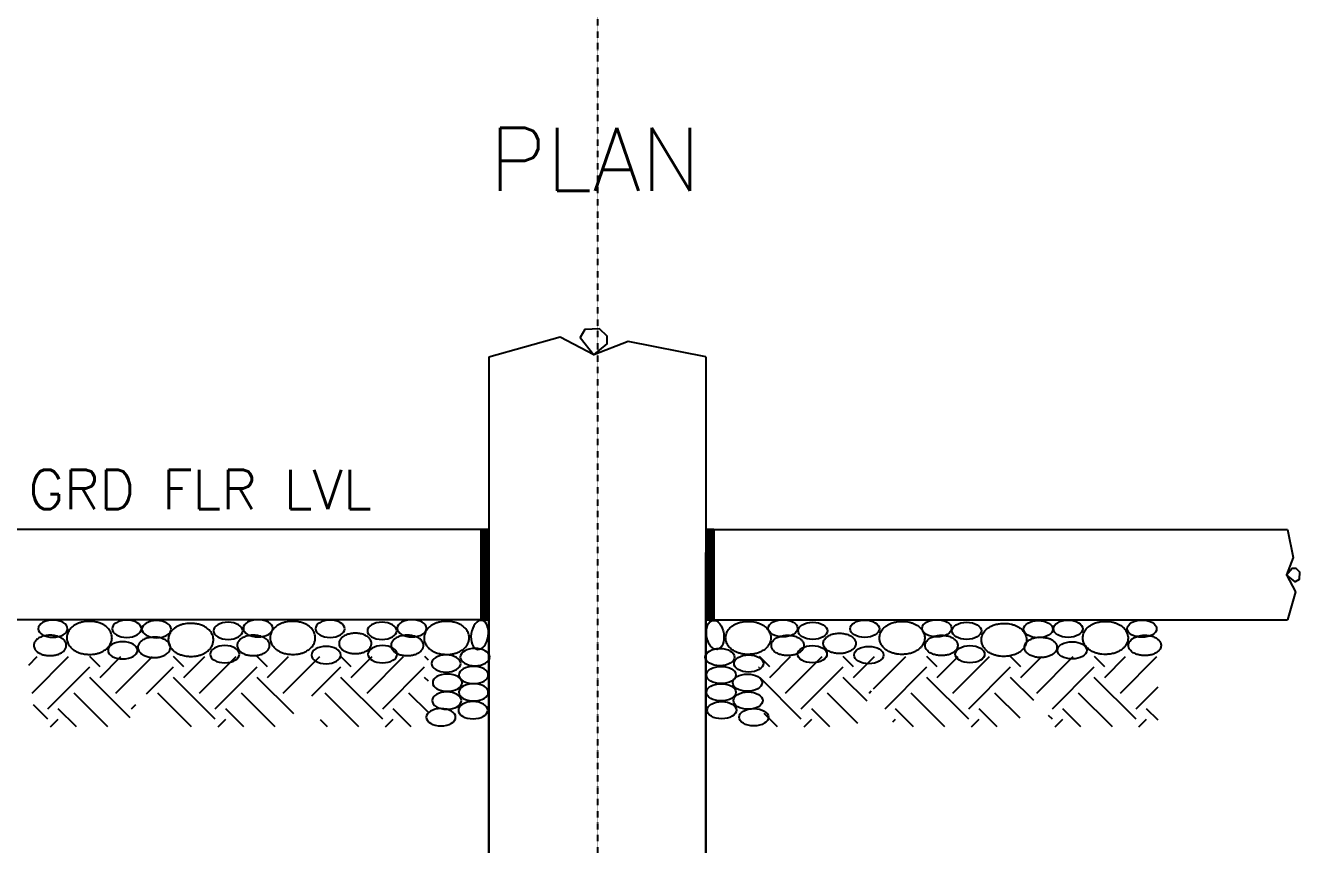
# Model space of a CAD drawing. Header units: millimetres. Extents: x 0 to 4240, y 0 to 8360.
# Drawn here: x 1413 to 3028, y 5035 to 6073 of the extents above; entities that cross this region are included whole.
import ezdxf

# ---------------------------------------------------------------- set-up
doc = ezdxf.new("R2010")
doc.units = ezdxf.units.MM
doc.linetypes.add('CENTER2', pattern=[1.125, 0.75, -0.125, 0.125, -0.125])
doc.linetypes.add('PHANTOM', pattern=[2.5, 1.25, -0.25, 0.25, -0.25, 0.25, -0.25])
for name, color, linetype in [('1R', 1, 'Continuous'), ('2Y', 2, 'Continuous'), ('3G', 3, 'Continuous'), ('GRID', 8, 'PHANTOM'), ('SHE', 8, 'Continuous'), ('TG', 3, 'Continuous'), ('TM', 6, 'Continuous')]:
    doc.layers.add(name, color=color, linetype=linetype)
doc.styles.add('100CL', font='ROMANS.shx')
doc.styles.add('240CL', font='ROMANS.shx', dxfattribs={"height": 0.6})
pattern_1 = [(45, (-10013.39, 68316.5), (7e-15, 106.06602), [75, -75]), (45, (-10033.28, 68336.385), (7e-15, 106.06602), [75, -75]), (45, (-10053.17, 68356.27), (7e-15, 106.06602), [75, -75]), (135, (-10053.17, 68369.53), (-106.06602, 1e-14), [75, -75]), (135, (-10033.28, 68389.42), (-106.06602, 1e-14), [75, -75]), (135, (-10013.39, 68409.305), (-106.06602, 1e-14), [75, -75])]
pattern_2 = [(0, (-10025.5762, -1134.5203), (9e-16, 2.5), [])]

msp = doc.modelspace()

# ---------------------------------------------------------------- hatches: boundary and pattern name
at = {"layer": 'SHE'}
h = msp.add_hatch(dxfattribs=at)
h.set_pattern_fill('ANSI31', color=256, scale=20, angle=315, style=0)
h.set_pattern_definition(pattern_2)
h.paths.add_polyline_path([(1990.6, 5319.9), (2000.6, 5319.9), (2000.6, 5434.4), (1990.6, 5434.4)])
h = msp.add_hatch(dxfattribs=at)
h.set_pattern_fill('ANSI31', color=256, scale=20, angle=315, style=0)
h.set_pattern_definition(pattern_2)
h.paths.add_polyline_path([(2275.6, 5319.9), (2285.6, 5319.9), (2285.6, 5434.4), (2275.6, 5434.4)])
h = msp.add_hatch(dxfattribs=at)
h.set_pattern_fill('EARTH', color=256, scale=300, angle=45, style=0)
h.set_pattern_definition(pattern_1)
h.paths.add_polyline_path([(1416.3, 5273.4), (1923.9, 5273.4), (1923.9, 5184.3), (1790.6, 5184.3), (1774.4, 5228.3), (1740.8, 5184.3), (1591.3, 5184.3), (1562.3, 5234.1), (1541.5, 5184.3), (1426.8, 5184.3)])
h = msp.add_hatch(dxfattribs=at)
h.set_pattern_fill('EARTH', color=256, scale=300, angle=45, style=0)
h.set_pattern_definition(pattern_1)
h.paths.add_polyline_path([(2341, 5273.4), (2848.5, 5273.4), (2848.5, 5184.3), (2715.2, 5184.3), (2699, 5228.3), (2665.4, 5184.3), (2515.9, 5184.3), (2487, 5234.1), (2466.1, 5184.3), (2351.4, 5184.3)])

# ---------------------------------------------------------------- linework, layer by layer
at = {"layer": '1R', "flags": 128}
for points in [[(2133.7, 5655.6), (2150.6, 5669.9), (2150.6, 5679.6), (2140.9, 5688.7), (2122, 5688.1), (2116.2, 5677.7), (2133.7, 5655.6)], [(2275.6, 5653.4), (2177.3, 5672.5), (2133.7, 5655.6), (2090.8, 5678.3), (2000.6, 5653)], [(3012.7, 5434.4), (3019.6, 5398.8), (3011.2, 5377), (3022.5, 5355.6), (3012.5, 5319.9)], [(3011.2, 5377), (3018.3, 5385.5), (3023.2, 5385.5), (3027.7, 5380.6), (3027.4, 5371.2), (3022.2, 5368.3), (3011.2, 5377)]]:
    msp.add_lwpolyline(points, dxfattribs=at)
at = {"layer": '2Y'}
for p, q in [((1990.6, 5434.4), (1263.6, 5434.4)), ((1990.6, 5434.4), (1990.6, 5319.9)), ((1990.6, 5434.4), (1990.6, 5319.9)), ((2285.6, 5434.4), (3012.7, 5434.4)), ((2285.6, 5434.4), (2285.6, 5319.9)), ((1994, 5319.9), (1263.8, 5319.9)), ((2282.3, 5319.9), (3012.5, 5319.9))]:
    msp.add_line(p, q, dxfattribs=at)
at = {"layer": '3G'}
for p, q in [((2000.6, 5653), (2000.6, 4411.7)), ((2275.6, 5653.4), (2275.6, 4411.7)), ((2275.6, 4411.7), (2275.6, 5405.4))]:
    msp.add_line(p, q, dxfattribs=at)
at = {"layer": '3G', "linetype": 'CENTER2'}
for p, q in [((2000.6, 4411.7), (2000.6, 5405.4)), ((2275.6, 4411.7), (2275.6, 5405.4))]:
    msp.add_line(p, q, dxfattribs=at)
at = {"layer": 'GRID', "ltscale": 0.1}
msp.add_line((2138.1, 7798.5), (2138.1, 4161.7), dxfattribs=at)
at = {"layer": 'SHE'}
msp.add_line((2275.6, 5434.4), (2275.6, 5319.9), dxfattribs=at)
for points in [[(2000.6, 5434.4), (1990.6, 5434.4), (1990.6, 5319.9), (2000.6, 5319.9)], [(2285.6, 5434.4), (2275.6, 5434.4), (2275.6, 5319.9), (2285.6, 5319.9)]]:
    msp.add_lwpolyline(points, close=True, dxfattribs=at)
at = {"layer": 'SHE', "extrusion": (0, 0, -1)}
for centre, major_axis in [((1448.2, 5308.7), (18.6, 0)), ((1541.8, 5308.6), (18.6, 0)), ((1579.6, 5308.1), (18.6, 0)), ((1670.2, 5306), (18.6, 0)), ((1708.1, 5309.2), (18.6, 0)), ((1799.4, 5308.6), (18.6, 0)), ((1865.2, 5306), (18.6, 0)), ((1903.1, 5309.2), (18.6, 0)), ((1989, 5300.9), (2.7, 18.4)), ((1536.6, 5281.3), (18.6, 0)), ((1666, 5276.4), (18.6, 0)), ((1794.3, 5275.3), (18.6, 0)), ((1865.9, 5276.4), (18.6, 0)), ((1983, 5272.7), (18.6, 0)), ((1946.4, 5264.6), (18.6, 0)), ((1948, 5240.3), (18.6, 0)), ((1981.3, 5250), (18.6, 0)), ((1981.3, 5228.1), (18.6, 0)), ((1947.2, 5217.6), (18.6, 0)), ((1980.5, 5205.4), (18.6, 0)), ((1939.9, 5196.5), (18.6, 0))]:
    msp.add_ellipse(centre, major_axis=major_axis, ratio=0.587736, dxfattribs=at)
at = {"layer": 'SHE'}
for centre, major_axis in [((2287.3, 5300.9), (-2.7, 18.4)), ((2373.2, 5309.2), (-18.6, 0)), ((2411, 5306), (-18.6, 0)), ((2476.9, 5308.6), (-18.6, 0)), ((2568.2, 5309.2), (-18.6, 0)), ((2606, 5306), (-18.6, 0)), ((2696.7, 5308.1), (-18.6, 0)), ((2734.5, 5308.6), (-18.6, 0)), ((2828.1, 5308.7), (-18.6, 0)), ((2293.3, 5272.7), (-18.6, 0)), ((2410.4, 5276.4), (-18.6, 0)), ((2482, 5275.3), (-18.6, 0)), ((2610.2, 5276.4), (-18.6, 0)), ((2739.6, 5281.3), (-18.6, 0)), ((2329.8, 5264.6), (-18.6, 0)), ((2294.9, 5250), (-18.6, 0)), ((2328.2, 5240.3), (-18.6, 0)), ((2294.9, 5228.1), (-18.6, 0)), ((2295.7, 5205.4), (-18.6, 0)), ((2329, 5217.6), (-18.6, 0)), ((2336.3, 5196.5), (-18.6, 0))]:
    msp.add_ellipse(centre, major_axis=major_axis, ratio=0.587736, dxfattribs=at)
for points, knots in [([(1523.1, 5297.1), (1523.1, 5296.3), (1523, 5295.6), (1522.8, 5294.1), (1522.7, 5293.4), (1522.3, 5292), (1522.1, 5291.4), (1521.5, 5290.1), (1521.2, 5289.4), (1520.6, 5288.2), (1520.2, 5287.6), (1519.2, 5286.3), (1518.6, 5285.5), (1517.3, 5284.2), (1516.6, 5283.5), (1515.2, 5282.3), (1514.4, 5281.8), (1512.9, 5280.8), (1512.1, 5280.3), (1510, 5279.3), (1508.7, 5278.7), (1505.9, 5277.7), (1504.5, 5277.4), (1501.7, 5276.7), (1500.3, 5276.5), (1497.3, 5276.2), (1495.9, 5276.1), (1492.4, 5276.1), (1490.4, 5276.3), (1486.4, 5276.9), (1484.4, 5277.3), (1481.2, 5278.3), (1479.9, 5278.9), (1477.3, 5280.1), (1476, 5280.8), (1473.9, 5282.2), (1473.1, 5282.8), (1471.4, 5284.3), (1470.7, 5285.1), (1469.4, 5286.7), (1468.8, 5287.4), (1467.9, 5289), (1467.5, 5289.8), (1466.7, 5291.6), (1466.4, 5292.5), (1466, 5294.4), (1465.9, 5295.4), (1465.8, 5297.4), (1465.9, 5298.4), (1466.1, 5300.3), (1466.4, 5301.3), (1467, 5303.1), (1467.3, 5304), (1468.2, 5305.7), (1468.7, 5306.4), (1469.7, 5307.9), (1470.3, 5308.6), (1471.5, 5309.9), (1472.1, 5310.5), (1473.5, 5311.6), (1474.2, 5312.1), (1475.9, 5313.3), (1477, 5313.9), (1479.3, 5315), (1480.5, 5315.5), (1483, 5316.4), (1484.2, 5316.7), (1486.7, 5317.3), (1488, 5317.5), (1491.9, 5318), (1494.6, 5318.1), (1499.1, 5317.8), (1501, 5317.5), (1504.6, 5316.8), (1506.4, 5316.3), (1509.4, 5315.1), (1510.6, 5314.6), (1513, 5313.3), (1514.2, 5312.5), (1516.1, 5311.1), (1516.8, 5310.4), (1518.3, 5308.9), (1519, 5308.1), (1520.2, 5306.5), (1520.7, 5305.8), (1521.5, 5304.2), (1521.9, 5303.3), (1522.5, 5301.6), (1522.7, 5300.6), (1523, 5298.8), (1523.1, 5298), (1523.1, 5297.1)], [0, 0, 0, 0, 0.07869, 0.07869, 0.157379, 0.157379, 0.236069, 0.236069, 0.314758, 0.314758, 0.393448, 0.393448, 0.508265, 0.508265, 0.623082, 0.623082, 0.737899, 0.737899, 0.852716, 0.852716, 1.032712, 1.032712, 1.212707, 1.212707, 1.392702, 1.392702, 1.572698, 1.572698, 1.820421, 1.820421, 2.068144, 2.068144, 2.246144, 2.246144, 2.424143, 2.424143, 2.558963, 2.558963, 2.693782, 2.693782, 2.799799, 2.799799, 2.905816, 2.905816, 3.011833, 3.011833, 3.11785, 3.11785, 3.223867, 3.223867, 3.329884, 3.329884, 3.435901, 3.435901, 3.541917, 3.541917, 3.647934, 3.647934, 3.753951, 3.753951, 3.859968, 3.859968, 4.020034, 4.020034, 4.1801, 4.1801, 4.340166, 4.340166, 4.500233, 4.500233, 4.824777, 4.824777, 5.056931, 5.056931, 5.289085, 5.289085, 5.457336, 5.457336, 5.625587, 5.625587, 5.753271, 5.753271, 5.880955, 5.880955, 5.983374, 5.983374, 6.085792, 6.085792, 6.18821, 6.18821, 6.283185, 6.283185, 6.283185, 6.283185]), ([(1651.6, 5294.5), (1651.6, 5293.8), (1651.5, 5293), (1651.3, 5291.6), (1651.2, 5290.9), (1650.8, 5289.5), (1650.6, 5288.8), (1650, 5287.5), (1649.7, 5286.9), (1649.1, 5285.7), (1648.7, 5285.1), (1647.7, 5283.7), (1647.1, 5283), (1645.8, 5281.6), (1645.1, 5281), (1643.7, 5279.8), (1642.9, 5279.2), (1641.4, 5278.2), (1640.6, 5277.8), (1638.5, 5276.7), (1637.1, 5276.1), (1634.4, 5275.2), (1633, 5274.8), (1630.2, 5274.2), (1628.7, 5273.9), (1625.8, 5273.6), (1624.4, 5273.6), (1620.9, 5273.6), (1618.9, 5273.7), (1614.9, 5274.3), (1612.9, 5274.8), (1609.7, 5275.8), (1608.3, 5276.3), (1605.8, 5277.5), (1604.5, 5278.2), (1602.4, 5279.6), (1601.6, 5280.3), (1599.9, 5281.7), (1599.1, 5282.6), (1597.9, 5284.1), (1597.3, 5284.9), (1596.4, 5286.4), (1596, 5287.3), (1595.2, 5289), (1594.9, 5290), (1594.5, 5291.9), (1594.4, 5292.9), (1594.3, 5294.8), (1594.4, 5295.8), (1594.6, 5297.8), (1594.9, 5298.7), (1595.4, 5300.6), (1595.8, 5301.4), (1596.7, 5303.1), (1597.2, 5303.9), (1598.2, 5305.4), (1598.8, 5306.1), (1600, 5307.3), (1600.6, 5307.9), (1602, 5309), (1602.6, 5309.5), (1604.4, 5310.7), (1605.5, 5311.4), (1607.8, 5312.5), (1609, 5313), (1611.4, 5313.8), (1612.7, 5314.2), (1615.2, 5314.7), (1616.5, 5315), (1620.4, 5315.5), (1623.1, 5315.5), (1627.6, 5315.2), (1629.5, 5315), (1633.1, 5314.2), (1634.9, 5313.7), (1637.9, 5312.6), (1639.1, 5312), (1641.5, 5310.7), (1642.6, 5310), (1644.5, 5308.5), (1645.3, 5307.9), (1646.8, 5306.4), (1647.5, 5305.6), (1648.7, 5304), (1649.2, 5303.2), (1650, 5301.6), (1650.4, 5300.8), (1651, 5299), (1651.2, 5298.1), (1651.5, 5296.3), (1651.6, 5295.4), (1651.6, 5294.5)], [0, 0, 0, 0, 0.07869, 0.07869, 0.157379, 0.157379, 0.236069, 0.236069, 0.314758, 0.314758, 0.393448, 0.393448, 0.508265, 0.508265, 0.623082, 0.623082, 0.737899, 0.737899, 0.852716, 0.852716, 1.032712, 1.032712, 1.212707, 1.212707, 1.392702, 1.392702, 1.572698, 1.572698, 1.820421, 1.820421, 2.068144, 2.068144, 2.246144, 2.246144, 2.424143, 2.424143, 2.558963, 2.558963, 2.693782, 2.693782, 2.799799, 2.799799, 2.905816, 2.905816, 3.011833, 3.011833, 3.11785, 3.11785, 3.223867, 3.223867, 3.329884, 3.329884, 3.435901, 3.435901, 3.541917, 3.541917, 3.647934, 3.647934, 3.753951, 3.753951, 3.859968, 3.859968, 4.020034, 4.020034, 4.1801, 4.1801, 4.340166, 4.340166, 4.500233, 4.500233, 4.824777, 4.824777, 5.056931, 5.056931, 5.289085, 5.289085, 5.457336, 5.457336, 5.625587, 5.625587, 5.753271, 5.753271, 5.880955, 5.880955, 5.983374, 5.983374, 6.085792, 6.085792, 6.18821, 6.18821, 6.283185, 6.283185, 6.283185, 6.283185]), ([(1780.7, 5297.1), (1780.7, 5296.3), (1780.6, 5295.6), (1780.4, 5294.1), (1780.3, 5293.4), (1779.9, 5292), (1779.7, 5291.4), (1779.2, 5290.1), (1778.9, 5289.4), (1778.2, 5288.2), (1777.8, 5287.6), (1776.9, 5286.3), (1776.2, 5285.5), (1774.9, 5284.2), (1774.2, 5283.5), (1772.8, 5282.3), (1772, 5281.8), (1770.5, 5280.8), (1769.7, 5280.3), (1767.6, 5279.3), (1766.3, 5278.7), (1763.6, 5277.7), (1762.2, 5277.4), (1759.3, 5276.7), (1757.9, 5276.5), (1755, 5276.2), (1753.5, 5276.1), (1750, 5276.1), (1748, 5276.3), (1744, 5276.9), (1742.1, 5277.3), (1738.8, 5278.3), (1737.5, 5278.9), (1734.9, 5280.1), (1733.7, 5280.8), (1731.6, 5282.2), (1730.7, 5282.8), (1729.1, 5284.3), (1728.3, 5285.1), (1727, 5286.7), (1726.5, 5287.4), (1725.5, 5289), (1725.1, 5289.8), (1724.4, 5291.6), (1724.1, 5292.5), (1723.6, 5294.4), (1723.5, 5295.4), (1723.4, 5297.4), (1723.5, 5298.4), (1723.8, 5300.3), (1724, 5301.3), (1724.6, 5303.1), (1724.9, 5304), (1725.8, 5305.7), (1726.3, 5306.4), (1727.3, 5307.9), (1727.9, 5308.6), (1729.1, 5309.9), (1729.8, 5310.5), (1731.1, 5311.6), (1731.8, 5312.1), (1733.6, 5313.3), (1734.7, 5313.9), (1737, 5315), (1738.1, 5315.5), (1740.6, 5316.4), (1741.8, 5316.7), (1744.3, 5317.3), (1745.6, 5317.5), (1749.5, 5318), (1752.2, 5318.1), (1756.7, 5317.8), (1758.6, 5317.5), (1762.3, 5316.8), (1764.1, 5316.3), (1767, 5315.1), (1768.3, 5314.6), (1770.6, 5313.3), (1771.8, 5312.5), (1773.7, 5311.1), (1774.5, 5310.4), (1776, 5308.9), (1776.7, 5308.1), (1777.8, 5306.5), (1778.3, 5305.8), (1779.1, 5304.2), (1779.5, 5303.3), (1780.1, 5301.6), (1780.3, 5300.6), (1780.6, 5298.8), (1780.7, 5298), (1780.7, 5297.1)], [0, 0, 0, 0, 0.07869, 0.07869, 0.157379, 0.157379, 0.236069, 0.236069, 0.314758, 0.314758, 0.393448, 0.393448, 0.508265, 0.508265, 0.623082, 0.623082, 0.737899, 0.737899, 0.852716, 0.852716, 1.032712, 1.032712, 1.212707, 1.212707, 1.392702, 1.392702, 1.572698, 1.572698, 1.820421, 1.820421, 2.068144, 2.068144, 2.246144, 2.246144, 2.424143, 2.424143, 2.558963, 2.558963, 2.693782, 2.693782, 2.799799, 2.799799, 2.905816, 2.905816, 3.011833, 3.011833, 3.11785, 3.11785, 3.223867, 3.223867, 3.329884, 3.329884, 3.435901, 3.435901, 3.541917, 3.541917, 3.647934, 3.647934, 3.753951, 3.753951, 3.859968, 3.859968, 4.020034, 4.020034, 4.1801, 4.1801, 4.340166, 4.340166, 4.500233, 4.500233, 4.824777, 4.824777, 5.056931, 5.056931, 5.289085, 5.289085, 5.457336, 5.457336, 5.625587, 5.625587, 5.753271, 5.753271, 5.880955, 5.880955, 5.983374, 5.983374, 6.085792, 6.085792, 6.18821, 6.18821, 6.283185, 6.283185, 6.283185, 6.283185]), ([(1975.7, 5297.1), (1975.7, 5296.3), (1975.6, 5295.6), (1975.4, 5294.1), (1975.3, 5293.4), (1974.9, 5292), (1974.7, 5291.4), (1974.1, 5290.1), (1973.8, 5289.4), (1973.2, 5288.2), (1972.8, 5287.6), (1971.8, 5286.3), (1971.2, 5285.5), (1969.9, 5284.2), (1969.2, 5283.5), (1967.8, 5282.3), (1967, 5281.8), (1965.5, 5280.8), (1964.7, 5280.3), (1962.6, 5279.3), (1961.2, 5278.7), (1958.5, 5277.7), (1957.1, 5277.4), (1954.3, 5276.7), (1952.8, 5276.5), (1949.9, 5276.2), (1948.5, 5276.1), (1945, 5276.1), (1943, 5276.3), (1939, 5276.9), (1937, 5277.3), (1933.8, 5278.3), (1932.4, 5278.9), (1929.9, 5280.1), (1928.6, 5280.8), (1926.5, 5282.2), (1925.7, 5282.8), (1924, 5284.3), (1923.2, 5285.1), (1922, 5286.7), (1921.4, 5287.4), (1920.5, 5289), (1920.1, 5289.8), (1919.3, 5291.6), (1919, 5292.5), (1918.6, 5294.4), (1918.5, 5295.4), (1918.4, 5297.4), (1918.5, 5298.4), (1918.7, 5300.3), (1919, 5301.3), (1919.5, 5303.1), (1919.9, 5304), (1920.8, 5305.7), (1921.3, 5306.4), (1922.3, 5307.9), (1922.9, 5308.6), (1924.1, 5309.9), (1924.7, 5310.5), (1926.1, 5311.6), (1926.8, 5312.1), (1928.5, 5313.3), (1929.6, 5313.9), (1931.9, 5315), (1933.1, 5315.5), (1935.5, 5316.4), (1936.8, 5316.7), (1939.3, 5317.3), (1940.6, 5317.5), (1944.5, 5318), (1947.2, 5318.1), (1951.7, 5317.8), (1953.6, 5317.5), (1957.2, 5316.8), (1959, 5316.3), (1962, 5315.1), (1963.2, 5314.6), (1965.6, 5313.3), (1966.7, 5312.5), (1968.6, 5311.1), (1969.4, 5310.4), (1970.9, 5308.9), (1971.6, 5308.1), (1972.8, 5306.5), (1973.3, 5305.8), (1974.1, 5304.2), (1974.5, 5303.3), (1975.1, 5301.6), (1975.3, 5300.6), (1975.6, 5298.8), (1975.7, 5298), (1975.7, 5297.1)], [0, 0, 0, 0, 0.07869, 0.07869, 0.157379, 0.157379, 0.236069, 0.236069, 0.314758, 0.314758, 0.393448, 0.393448, 0.508265, 0.508265, 0.623082, 0.623082, 0.737899, 0.737899, 0.852716, 0.852716, 1.032712, 1.032712, 1.212707, 1.212707, 1.392702, 1.392702, 1.572698, 1.572698, 1.820421, 1.820421, 2.068144, 2.068144, 2.246144, 2.246144, 2.424143, 2.424143, 2.558963, 2.558963, 2.693782, 2.693782, 2.799799, 2.799799, 2.905816, 2.905816, 3.011833, 3.011833, 3.11785, 3.11785, 3.223867, 3.223867, 3.329884, 3.329884, 3.435901, 3.435901, 3.541917, 3.541917, 3.647934, 3.647934, 3.753951, 3.753951, 3.859968, 3.859968, 4.020034, 4.020034, 4.1801, 4.1801, 4.340166, 4.340166, 4.500233, 4.500233, 4.824777, 4.824777, 5.056931, 5.056931, 5.289085, 5.289085, 5.457336, 5.457336, 5.625587, 5.625587, 5.753271, 5.753271, 5.880955, 5.880955, 5.983374, 5.983374, 6.085792, 6.085792, 6.18821, 6.18821, 6.283185, 6.283185, 6.283185, 6.283185]), ([(2300.6, 5297.1), (2300.6, 5296.3), (2300.7, 5295.6), (2300.9, 5294.1), (2301, 5293.4), (2301.4, 5292), (2301.6, 5291.4), (2302.1, 5290.1), (2302.4, 5289.4), (2303.1, 5288.2), (2303.5, 5287.6), (2304.4, 5286.3), (2305.1, 5285.5), (2306.4, 5284.2), (2307.1, 5283.5), (2308.5, 5282.3), (2309.3, 5281.8), (2310.8, 5280.8), (2311.6, 5280.3), (2313.7, 5279.3), (2315, 5278.7), (2317.7, 5277.7), (2319.1, 5277.4), (2322, 5276.7), (2323.4, 5276.5), (2326.3, 5276.2), (2327.8, 5276.1), (2331.3, 5276.1), (2333.3, 5276.3), (2337.3, 5276.9), (2339.2, 5277.3), (2342.5, 5278.3), (2343.8, 5278.9), (2346.4, 5280.1), (2347.6, 5280.8), (2349.7, 5282.2), (2350.6, 5282.8), (2352.2, 5284.3), (2353, 5285.1), (2354.3, 5286.7), (2354.8, 5287.4), (2355.8, 5289), (2356.2, 5289.8), (2356.9, 5291.6), (2357.2, 5292.5), (2357.7, 5294.4), (2357.8, 5295.4), (2357.9, 5297.4), (2357.8, 5298.4), (2357.5, 5300.3), (2357.3, 5301.3), (2356.7, 5303.1), (2356.4, 5304), (2355.5, 5305.7), (2355, 5306.4), (2353.9, 5307.9), (2353.4, 5308.6), (2352.2, 5309.9), (2351.5, 5310.5), (2350.2, 5311.6), (2349.5, 5312.1), (2347.7, 5313.3), (2346.6, 5313.9), (2344.3, 5315), (2343.1, 5315.5), (2340.7, 5316.4), (2339.5, 5316.7), (2337, 5317.3), (2335.7, 5317.5), (2331.8, 5318), (2329.1, 5318.1), (2324.6, 5317.8), (2322.7, 5317.5), (2319, 5316.8), (2317.2, 5316.3), (2314.3, 5315.1), (2313, 5314.6), (2310.7, 5313.3), (2309.5, 5312.5), (2307.6, 5311.1), (2306.8, 5310.4), (2305.3, 5308.9), (2304.6, 5308.1), (2303.5, 5306.5), (2303, 5305.8), (2302.2, 5304.2), (2301.8, 5303.3), (2301.2, 5301.6), (2301, 5300.6), (2300.7, 5298.8), (2300.6, 5298), (2300.6, 5297.1)], [0, 0, 0, 0, 0.07869, 0.07869, 0.157379, 0.157379, 0.236069, 0.236069, 0.314758, 0.314758, 0.393448, 0.393448, 0.508265, 0.508265, 0.623082, 0.623082, 0.737899, 0.737899, 0.852716, 0.852716, 1.032712, 1.032712, 1.212707, 1.212707, 1.392702, 1.392702, 1.572698, 1.572698, 1.820421, 1.820421, 2.068144, 2.068144, 2.246144, 2.246144, 2.424143, 2.424143, 2.558963, 2.558963, 2.693782, 2.693782, 2.799799, 2.799799, 2.905816, 2.905816, 3.011833, 3.011833, 3.11785, 3.11785, 3.223867, 3.223867, 3.329884, 3.329884, 3.435901, 3.435901, 3.541917, 3.541917, 3.647934, 3.647934, 3.753951, 3.753951, 3.859968, 3.859968, 4.020034, 4.020034, 4.1801, 4.1801, 4.340166, 4.340166, 4.500233, 4.500233, 4.824777, 4.824777, 5.056931, 5.056931, 5.289085, 5.289085, 5.457336, 5.457336, 5.625587, 5.625587, 5.753271, 5.753271, 5.880955, 5.880955, 5.983374, 5.983374, 6.085792, 6.085792, 6.18821, 6.18821, 6.283185, 6.283185, 6.283185, 6.283185]), ([(2495.6, 5297.1), (2495.6, 5296.3), (2495.6, 5295.6), (2495.8, 5294.1), (2496, 5293.4), (2496.3, 5292), (2496.6, 5291.4), (2497.1, 5290.1), (2497.4, 5289.4), (2498.1, 5288.2), (2498.5, 5287.6), (2499.4, 5286.3), (2500, 5285.5), (2501.3, 5284.2), (2502, 5283.5), (2503.5, 5282.3), (2504.2, 5281.8), (2505.8, 5280.8), (2506.6, 5280.3), (2508.7, 5279.3), (2510, 5278.7), (2512.7, 5277.7), (2514.1, 5277.4), (2516.9, 5276.7), (2518.4, 5276.5), (2521.3, 5276.2), (2522.8, 5276.1), (2526.3, 5276.1), (2528.3, 5276.3), (2532.3, 5276.9), (2534.2, 5277.3), (2537.5, 5278.3), (2538.8, 5278.9), (2541.4, 5280.1), (2542.6, 5280.8), (2544.7, 5282.2), (2545.6, 5282.8), (2547.2, 5284.3), (2548, 5285.1), (2549.3, 5286.7), (2549.8, 5287.4), (2550.8, 5289), (2551.2, 5289.8), (2551.9, 5291.6), (2552.2, 5292.5), (2552.6, 5294.4), (2552.8, 5295.4), (2552.8, 5297.4), (2552.8, 5298.4), (2552.5, 5300.3), (2552.3, 5301.3), (2551.7, 5303.1), (2551.3, 5304), (2550.5, 5305.7), (2550, 5306.4), (2548.9, 5307.9), (2548.3, 5308.6), (2547.1, 5309.9), (2546.5, 5310.5), (2545.2, 5311.6), (2544.5, 5312.1), (2542.7, 5313.3), (2541.6, 5313.9), (2539.3, 5315), (2538.1, 5315.5), (2535.7, 5316.4), (2534.5, 5316.7), (2531.9, 5317.3), (2530.7, 5317.5), (2526.8, 5318), (2524.1, 5318.1), (2519.6, 5317.8), (2517.7, 5317.5), (2514, 5316.8), (2512.2, 5316.3), (2509.2, 5315.1), (2508, 5314.6), (2505.6, 5313.3), (2504.5, 5312.5), (2502.6, 5311.1), (2501.8, 5310.4), (2500.3, 5308.9), (2499.6, 5308.1), (2498.5, 5306.5), (2498, 5305.8), (2497.1, 5304.2), (2496.8, 5303.3), (2496.2, 5301.6), (2495.9, 5300.6), (2495.7, 5298.8), (2495.6, 5298), (2495.6, 5297.1)], [0, 0, 0, 0, 0.07869, 0.07869, 0.157379, 0.157379, 0.236069, 0.236069, 0.314758, 0.314758, 0.393448, 0.393448, 0.508265, 0.508265, 0.623082, 0.623082, 0.737899, 0.737899, 0.852716, 0.852716, 1.032712, 1.032712, 1.212707, 1.212707, 1.392702, 1.392702, 1.572698, 1.572698, 1.820421, 1.820421, 2.068144, 2.068144, 2.246144, 2.246144, 2.424143, 2.424143, 2.558963, 2.558963, 2.693782, 2.693782, 2.799799, 2.799799, 2.905816, 2.905816, 3.011833, 3.011833, 3.11785, 3.11785, 3.223867, 3.223867, 3.329884, 3.329884, 3.435901, 3.435901, 3.541917, 3.541917, 3.647934, 3.647934, 3.753951, 3.753951, 3.859968, 3.859968, 4.020034, 4.020034, 4.1801, 4.1801, 4.340166, 4.340166, 4.500233, 4.500233, 4.824777, 4.824777, 5.056931, 5.056931, 5.289085, 5.289085, 5.457336, 5.457336, 5.625587, 5.625587, 5.753271, 5.753271, 5.880955, 5.880955, 5.983374, 5.983374, 6.085792, 6.085792, 6.18821, 6.18821, 6.283185, 6.283185, 6.283185, 6.283185]), ([(2624.7, 5294.5), (2624.7, 5293.8), (2624.8, 5293), (2625, 5291.6), (2625.1, 5290.9), (2625.5, 5289.5), (2625.7, 5288.8), (2626.2, 5287.5), (2626.5, 5286.9), (2627.2, 5285.7), (2627.6, 5285.1), (2628.5, 5283.7), (2629.2, 5283), (2630.5, 5281.6), (2631.2, 5281), (2632.6, 5279.8), (2633.4, 5279.2), (2634.9, 5278.2), (2635.7, 5277.8), (2637.8, 5276.7), (2639.1, 5276.1), (2641.8, 5275.2), (2643.2, 5274.8), (2646.1, 5274.2), (2647.5, 5273.9), (2650.4, 5273.6), (2651.9, 5273.6), (2655.4, 5273.6), (2657.4, 5273.7), (2661.4, 5274.3), (2663.3, 5274.8), (2666.6, 5275.8), (2667.9, 5276.3), (2670.5, 5277.5), (2671.7, 5278.2), (2673.8, 5279.6), (2674.7, 5280.3), (2676.3, 5281.7), (2677.1, 5282.6), (2678.4, 5284.1), (2678.9, 5284.9), (2679.9, 5286.4), (2680.3, 5287.3), (2681, 5289), (2681.3, 5290), (2681.8, 5291.9), (2681.9, 5292.9), (2682, 5294.8), (2681.9, 5295.8), (2681.6, 5297.8), (2681.4, 5298.7), (2680.8, 5300.6), (2680.5, 5301.4), (2679.6, 5303.1), (2679.1, 5303.9), (2678, 5305.4), (2677.5, 5306.1), (2676.3, 5307.3), (2675.6, 5307.9), (2674.3, 5309), (2673.6, 5309.5), (2671.8, 5310.7), (2670.7, 5311.4), (2668.4, 5312.5), (2667.2, 5313), (2664.8, 5313.8), (2663.6, 5314.2), (2661.1, 5314.7), (2659.8, 5315), (2655.9, 5315.5), (2653.2, 5315.5), (2648.7, 5315.2), (2646.8, 5315), (2643.1, 5314.2), (2641.3, 5313.7), (2638.4, 5312.6), (2637.1, 5312), (2634.8, 5310.7), (2633.6, 5310), (2631.7, 5308.5), (2630.9, 5307.9), (2629.4, 5306.4), (2628.7, 5305.6), (2627.6, 5304), (2627.1, 5303.2), (2626.3, 5301.6), (2625.9, 5300.8), (2625.3, 5299), (2625.1, 5298.1), (2624.8, 5296.3), (2624.7, 5295.4), (2624.7, 5294.5)], [0, 0, 0, 0, 0.07869, 0.07869, 0.157379, 0.157379, 0.236069, 0.236069, 0.314758, 0.314758, 0.393448, 0.393448, 0.508265, 0.508265, 0.623082, 0.623082, 0.737899, 0.737899, 0.852716, 0.852716, 1.032712, 1.032712, 1.212707, 1.212707, 1.392702, 1.392702, 1.572698, 1.572698, 1.820421, 1.820421, 2.068144, 2.068144, 2.246144, 2.246144, 2.424143, 2.424143, 2.558963, 2.558963, 2.693782, 2.693782, 2.799799, 2.799799, 2.905816, 2.905816, 3.011833, 3.011833, 3.11785, 3.11785, 3.223867, 3.223867, 3.329884, 3.329884, 3.435901, 3.435901, 3.541917, 3.541917, 3.647934, 3.647934, 3.753951, 3.753951, 3.859968, 3.859968, 4.020034, 4.020034, 4.1801, 4.1801, 4.340166, 4.340166, 4.500233, 4.500233, 4.824777, 4.824777, 5.056931, 5.056931, 5.289085, 5.289085, 5.457336, 5.457336, 5.625587, 5.625587, 5.753271, 5.753271, 5.880955, 5.880955, 5.983374, 5.983374, 6.085792, 6.085792, 6.18821, 6.18821, 6.283185, 6.283185, 6.283185, 6.283185]), ([(2753.2, 5297.1), (2753.2, 5296.3), (2753.3, 5295.6), (2753.4, 5294.1), (2753.6, 5293.4), (2754, 5292), (2754.2, 5291.4), (2754.7, 5290.1), (2755, 5289.4), (2755.7, 5288.2), (2756.1, 5287.6), (2757, 5286.3), (2757.6, 5285.5), (2759, 5284.2), (2759.7, 5283.5), (2761.1, 5282.3), (2761.8, 5281.8), (2763.4, 5280.8), (2764.2, 5280.3), (2766.3, 5279.3), (2767.6, 5278.7), (2770.3, 5277.7), (2771.7, 5277.4), (2774.6, 5276.7), (2776, 5276.5), (2778.9, 5276.2), (2780.4, 5276.1), (2783.9, 5276.1), (2785.9, 5276.3), (2789.9, 5276.9), (2791.8, 5277.3), (2795.1, 5278.3), (2796.4, 5278.9), (2799, 5280.1), (2800.2, 5280.8), (2802.3, 5282.2), (2803.2, 5282.8), (2804.8, 5284.3), (2805.6, 5285.1), (2806.9, 5286.7), (2807.4, 5287.4), (2808.4, 5289), (2808.8, 5289.8), (2809.5, 5291.6), (2809.8, 5292.5), (2810.2, 5294.4), (2810.4, 5295.4), (2810.5, 5297.4), (2810.4, 5298.4), (2810.1, 5300.3), (2809.9, 5301.3), (2809.3, 5303.1), (2808.9, 5304), (2808.1, 5305.7), (2807.6, 5306.4), (2806.5, 5307.9), (2806, 5308.6), (2804.8, 5309.9), (2804.1, 5310.5), (2802.8, 5311.6), (2802.1, 5312.1), (2800.3, 5313.3), (2799.2, 5313.9), (2796.9, 5315), (2795.7, 5315.5), (2793.3, 5316.4), (2792.1, 5316.7), (2789.6, 5317.3), (2788.3, 5317.5), (2784.4, 5318), (2781.7, 5318.1), (2777.2, 5317.8), (2775.3, 5317.5), (2771.6, 5316.8), (2769.8, 5316.3), (2766.8, 5315.1), (2765.6, 5314.6), (2763.3, 5313.3), (2762.1, 5312.5), (2760.2, 5311.1), (2759.4, 5310.4), (2757.9, 5308.9), (2757.2, 5308.1), (2756.1, 5306.5), (2755.6, 5305.8), (2754.8, 5304.2), (2754.4, 5303.3), (2753.8, 5301.6), (2753.6, 5300.6), (2753.3, 5298.8), (2753.2, 5298), (2753.2, 5297.1)], [0, 0, 0, 0, 0.07869, 0.07869, 0.157379, 0.157379, 0.236069, 0.236069, 0.314758, 0.314758, 0.393448, 0.393448, 0.508265, 0.508265, 0.623082, 0.623082, 0.737899, 0.737899, 0.852716, 0.852716, 1.032712, 1.032712, 1.212707, 1.212707, 1.392702, 1.392702, 1.572698, 1.572698, 1.820421, 1.820421, 2.068144, 2.068144, 2.246144, 2.246144, 2.424143, 2.424143, 2.558963, 2.558963, 2.693782, 2.693782, 2.799799, 2.799799, 2.905816, 2.905816, 3.011833, 3.011833, 3.11785, 3.11785, 3.223867, 3.223867, 3.329884, 3.329884, 3.435901, 3.435901, 3.541917, 3.541917, 3.647934, 3.647934, 3.753951, 3.753951, 3.859968, 3.859968, 4.020034, 4.020034, 4.1801, 4.1801, 4.340166, 4.340166, 4.500233, 4.500233, 4.824777, 4.824777, 5.056931, 5.056931, 5.289085, 5.289085, 5.457336, 5.457336, 5.625587, 5.625587, 5.753271, 5.753271, 5.880955, 5.880955, 5.983374, 5.983374, 6.085792, 6.085792, 6.18821, 6.18821, 6.283185, 6.283185, 6.283185, 6.283185]), ([(1465.2, 5287.5), (1465.2, 5287), (1465.1, 5286.4), (1465, 5285.4), (1464.8, 5284.9), (1464.4, 5283.9), (1464.2, 5283.4), (1463.5, 5282.2), (1463, 5281.6), (1461.8, 5280.3), (1461.1, 5279.7), (1459.6, 5278.5), (1458.8, 5278), (1456.6, 5276.9), (1455.1, 5276.3), (1451.9, 5275.3), (1450.2, 5275), (1446.8, 5274.6), (1445, 5274.5), (1441.5, 5274.6), (1439.7, 5274.9), (1436.4, 5275.5), (1434.8, 5276), (1431.8, 5277.2), (1430.5, 5277.9), (1428.3, 5279.4), (1427.4, 5280.2), (1426.1, 5281.6), (1425.7, 5282.3), (1424.9, 5283.6), (1424.5, 5284.4), (1424.2, 5285.7), (1424, 5286.4), (1424, 5287.6), (1424, 5288.3), (1424.2, 5289.5), (1424.4, 5290.2), (1424.9, 5291.4), (1425.2, 5291.9), (1425.9, 5293.1), (1426.3, 5293.6), (1427.3, 5294.6), (1427.8, 5295.1), (1429.6, 5296.5), (1431.1, 5297.4), (1434.4, 5298.8), (1436.2, 5299.4), (1439.9, 5300.2), (1441.9, 5300.4), (1445.9, 5300.5), (1447.9, 5300.3), (1451.7, 5299.7), (1453.5, 5299.2), (1457, 5298), (1458.5, 5297.2), (1460.8, 5295.6), (1461.7, 5294.9), (1463, 5293.4), (1463.5, 5292.8), (1464.3, 5291.4), (1464.6, 5290.7), (1465, 5289.3), (1465.1, 5288.7), (1465.2, 5287.8), (1465.2, 5287.7), (1465.2, 5287.5)], [0, 0, 0, 0, 0.108906, 0.108906, 0.217813, 0.217813, 0.326719, 0.326719, 0.497552, 0.497552, 0.668384, 0.668384, 0.839217, 0.839217, 1.105899, 1.105899, 1.372582, 1.372582, 1.639265, 1.639265, 1.905948, 1.905948, 2.172631, 2.172631, 2.439314, 2.439314, 2.652078, 2.652078, 2.813617, 2.813617, 2.975156, 2.975156, 3.108421, 3.108421, 3.241685, 3.241685, 3.374949, 3.374949, 3.508213, 3.508213, 3.641477, 3.641477, 3.774742, 3.774742, 4.075416, 4.075416, 4.37609, 4.37609, 4.676764, 4.676764, 4.977438, 4.977438, 5.278112, 5.278112, 5.578787, 5.578787, 5.78543, 5.78543, 5.949075, 5.949075, 6.11272, 6.11272, 6.246076, 6.246076, 6.283185, 6.283185, 6.283185, 6.283185]), ([(1597.1, 5285), (1597.1, 5284.5), (1597, 5284), (1596.8, 5283), (1596.7, 5282.5), (1596.3, 5281.5), (1596.1, 5281), (1595.4, 5279.8), (1594.9, 5279.1), (1593.7, 5277.8), (1593, 5277.2), (1591.5, 5276.1), (1590.7, 5275.6), (1588.5, 5274.4), (1587, 5273.8), (1583.8, 5272.9), (1582.1, 5272.5), (1578.6, 5272.1), (1576.9, 5272), (1573.4, 5272.2), (1571.6, 5272.4), (1568.3, 5273.1), (1566.7, 5273.6), (1563.7, 5274.8), (1562.3, 5275.5), (1560.2, 5277), (1559.3, 5277.7), (1558, 5279.2), (1557.5, 5279.8), (1556.7, 5281.2), (1556.4, 5281.9), (1556, 5283.3), (1555.9, 5283.9), (1555.8, 5285.2), (1555.9, 5285.8), (1556.1, 5287.1), (1556.3, 5287.7), (1556.8, 5288.9), (1557.1, 5289.5), (1557.8, 5290.6), (1558.2, 5291.1), (1559.1, 5292.1), (1559.7, 5292.6), (1561.5, 5294.1), (1563, 5294.9), (1566.2, 5296.4), (1568, 5296.9), (1571.8, 5297.7), (1573.8, 5297.9), (1577.7, 5298), (1579.7, 5297.9), (1583.6, 5297.3), (1585.4, 5296.8), (1588.8, 5295.5), (1590.4, 5294.7), (1592.7, 5293.1), (1593.5, 5292.4), (1594.8, 5291), (1595.3, 5290.3), (1596.2, 5288.9), (1596.5, 5288.2), (1596.9, 5286.8), (1597, 5286.2), (1597, 5285.4), (1597.1, 5285.2), (1597.1, 5285)], [0, 0, 0, 0, 0.108906, 0.108906, 0.217813, 0.217813, 0.326719, 0.326719, 0.497552, 0.497552, 0.668384, 0.668384, 0.839217, 0.839217, 1.105899, 1.105899, 1.372582, 1.372582, 1.639265, 1.639265, 1.905948, 1.905948, 2.172631, 2.172631, 2.439314, 2.439314, 2.652078, 2.652078, 2.813617, 2.813617, 2.975156, 2.975156, 3.108421, 3.108421, 3.241685, 3.241685, 3.374949, 3.374949, 3.508213, 3.508213, 3.641477, 3.641477, 3.774742, 3.774742, 4.075416, 4.075416, 4.37609, 4.37609, 4.676764, 4.676764, 4.977438, 4.977438, 5.278112, 5.278112, 5.578787, 5.578787, 5.78543, 5.78543, 5.949075, 5.949075, 6.11272, 6.11272, 6.246076, 6.246076, 6.283185, 6.283185, 6.283185, 6.283185]), ([(1722.8, 5287.5), (1722.8, 5287), (1722.8, 5286.4), (1722.6, 5285.4), (1722.4, 5284.9), (1722.1, 5283.9), (1721.8, 5283.4), (1721.1, 5282.2), (1720.6, 5281.6), (1719.4, 5280.3), (1718.7, 5279.7), (1717.3, 5278.5), (1716.4, 5278), (1714.2, 5276.9), (1712.7, 5276.3), (1709.5, 5275.3), (1707.8, 5275), (1704.4, 5274.6), (1702.6, 5274.5), (1699.1, 5274.6), (1697.4, 5274.9), (1694, 5275.5), (1692.4, 5276), (1689.5, 5277.2), (1688.1, 5277.9), (1685.9, 5279.4), (1685.1, 5280.2), (1683.8, 5281.6), (1683.3, 5282.3), (1682.5, 5283.6), (1682.2, 5284.4), (1681.8, 5285.7), (1681.7, 5286.4), (1681.6, 5287.6), (1681.6, 5288.3), (1681.8, 5289.5), (1682, 5290.2), (1682.5, 5291.4), (1682.8, 5291.9), (1683.5, 5293.1), (1684, 5293.6), (1684.9, 5294.6), (1685.4, 5295.1), (1687.2, 5296.5), (1688.7, 5297.4), (1692, 5298.8), (1693.8, 5299.4), (1697.6, 5300.2), (1699.5, 5300.4), (1703.5, 5300.5), (1705.5, 5300.3), (1709.3, 5299.7), (1711.2, 5299.2), (1714.6, 5298), (1716.2, 5297.2), (1718.5, 5295.6), (1719.3, 5294.9), (1720.6, 5293.4), (1721.1, 5292.8), (1721.9, 5291.4), (1722.2, 5290.7), (1722.6, 5289.3), (1722.8, 5288.7), (1722.8, 5287.8), (1722.8, 5287.7), (1722.8, 5287.5)], [0, 0, 0, 0, 0.108906, 0.108906, 0.217813, 0.217813, 0.326719, 0.326719, 0.497552, 0.497552, 0.668384, 0.668384, 0.839217, 0.839217, 1.105899, 1.105899, 1.372582, 1.372582, 1.639265, 1.639265, 1.905948, 1.905948, 2.172631, 2.172631, 2.439314, 2.439314, 2.652078, 2.652078, 2.813617, 2.813617, 2.975156, 2.975156, 3.108421, 3.108421, 3.241685, 3.241685, 3.374949, 3.374949, 3.508213, 3.508213, 3.641477, 3.641477, 3.774742, 3.774742, 4.075416, 4.075416, 4.37609, 4.37609, 4.676764, 4.676764, 4.977438, 4.977438, 5.278112, 5.278112, 5.578787, 5.578787, 5.78543, 5.78543, 5.949075, 5.949075, 6.11272, 6.11272, 6.246076, 6.246076, 6.283185, 6.283185, 6.283185, 6.283185]), ([(1851.9, 5290), (1851.9, 5289.5), (1851.9, 5289), (1851.7, 5288), (1851.6, 5287.5), (1851.2, 5286.5), (1851, 5286), (1850.3, 5284.8), (1849.7, 5284.1), (1848.6, 5282.8), (1847.9, 5282.2), (1846.4, 5281.1), (1845.6, 5280.6), (1843.3, 5279.4), (1841.8, 5278.8), (1838.6, 5277.9), (1837, 5277.5), (1833.5, 5277.1), (1831.7, 5277.1), (1828.2, 5277.2), (1826.5, 5277.4), (1823.2, 5278.1), (1821.5, 5278.6), (1818.6, 5279.8), (1817.2, 5280.5), (1815, 5282), (1814.2, 5282.7), (1812.9, 5284.2), (1812.4, 5284.8), (1811.6, 5286.2), (1811.3, 5286.9), (1810.9, 5288.3), (1810.8, 5288.9), (1810.7, 5290.2), (1810.8, 5290.8), (1811, 5292.1), (1811.1, 5292.7), (1811.6, 5293.9), (1811.9, 5294.5), (1812.7, 5295.6), (1813.1, 5296.1), (1814, 5297.2), (1814.5, 5297.6), (1816.4, 5299.1), (1817.8, 5300), (1821.1, 5301.4), (1822.9, 5301.9), (1826.7, 5302.7), (1828.7, 5302.9), (1832.6, 5303), (1834.6, 5302.9), (1838.4, 5302.3), (1840.3, 5301.8), (1843.7, 5300.5), (1845.3, 5299.7), (1847.6, 5298.1), (1848.4, 5297.4), (1849.7, 5296), (1850.2, 5295.3), (1851, 5293.9), (1851.4, 5293.2), (1851.8, 5291.8), (1851.9, 5291.2), (1851.9, 5290.4), (1851.9, 5290.2), (1851.9, 5290)], [0, 0, 0, 0, 0.108906, 0.108906, 0.217813, 0.217813, 0.326719, 0.326719, 0.497552, 0.497552, 0.668384, 0.668384, 0.839217, 0.839217, 1.105899, 1.105899, 1.372582, 1.372582, 1.639265, 1.639265, 1.905948, 1.905948, 2.172631, 2.172631, 2.439314, 2.439314, 2.652078, 2.652078, 2.813617, 2.813617, 2.975156, 2.975156, 3.108421, 3.108421, 3.241685, 3.241685, 3.374949, 3.374949, 3.508213, 3.508213, 3.641477, 3.641477, 3.774742, 3.774742, 4.075416, 4.075416, 4.37609, 4.37609, 4.676764, 4.676764, 4.977438, 4.977438, 5.278112, 5.278112, 5.578787, 5.578787, 5.78543, 5.78543, 5.949075, 5.949075, 6.11272, 6.11272, 6.246076, 6.246076, 6.283185, 6.283185, 6.283185, 6.283185]), ([(1917.8, 5287.5), (1917.8, 5287), (1917.7, 5286.4), (1917.5, 5285.4), (1917.4, 5284.9), (1917, 5283.9), (1916.8, 5283.4), (1916.1, 5282.2), (1915.6, 5281.6), (1914.4, 5280.3), (1913.7, 5279.7), (1912.2, 5278.5), (1911.4, 5278), (1909.2, 5276.9), (1907.7, 5276.3), (1904.5, 5275.3), (1902.8, 5275), (1899.4, 5274.6), (1897.6, 5274.5), (1894.1, 5274.6), (1892.3, 5274.9), (1889, 5275.5), (1887.4, 5276), (1884.4, 5277.2), (1883.1, 5277.9), (1880.9, 5279.4), (1880, 5280.2), (1878.7, 5281.6), (1878.2, 5282.3), (1877.4, 5283.6), (1877.1, 5284.4), (1876.7, 5285.7), (1876.6, 5286.4), (1876.6, 5287.6), (1876.6, 5288.3), (1876.8, 5289.5), (1877, 5290.2), (1877.5, 5291.4), (1877.8, 5291.9), (1878.5, 5293.1), (1878.9, 5293.6), (1879.9, 5294.6), (1880.4, 5295.1), (1882.2, 5296.5), (1883.7, 5297.4), (1887, 5298.8), (1888.8, 5299.4), (1892.5, 5300.2), (1894.5, 5300.4), (1898.5, 5300.5), (1900.4, 5300.3), (1904.3, 5299.7), (1906.1, 5299.2), (1909.6, 5298), (1911.1, 5297.2), (1913.4, 5295.6), (1914.3, 5294.9), (1915.6, 5293.4), (1916.1, 5292.8), (1916.9, 5291.4), (1917.2, 5290.7), (1917.6, 5289.3), (1917.7, 5288.7), (1917.8, 5287.8), (1917.8, 5287.7), (1917.8, 5287.5)], [0, 0, 0, 0, 0.108906, 0.108906, 0.217813, 0.217813, 0.326719, 0.326719, 0.497552, 0.497552, 0.668384, 0.668384, 0.839217, 0.839217, 1.105899, 1.105899, 1.372582, 1.372582, 1.639265, 1.639265, 1.905948, 1.905948, 2.172631, 2.172631, 2.439314, 2.439314, 2.652078, 2.652078, 2.813617, 2.813617, 2.975156, 2.975156, 3.108421, 3.108421, 3.241685, 3.241685, 3.374949, 3.374949, 3.508213, 3.508213, 3.641477, 3.641477, 3.774742, 3.774742, 4.075416, 4.075416, 4.37609, 4.37609, 4.676764, 4.676764, 4.977438, 4.977438, 5.278112, 5.278112, 5.578787, 5.578787, 5.78543, 5.78543, 5.949075, 5.949075, 6.11272, 6.11272, 6.246076, 6.246076, 6.283185, 6.283185, 6.283185, 6.283185]), ([(2358.5, 5287.5), (2358.5, 5287), (2358.5, 5286.4), (2358.7, 5285.4), (2358.9, 5284.9), (2359.2, 5283.9), (2359.5, 5283.4), (2360.2, 5282.2), (2360.7, 5281.6), (2361.9, 5280.3), (2362.6, 5279.7), (2364, 5278.5), (2364.9, 5278), (2367.1, 5276.9), (2368.6, 5276.3), (2371.8, 5275.3), (2373.5, 5275), (2376.9, 5274.6), (2378.7, 5274.5), (2382.2, 5274.6), (2383.9, 5274.9), (2387.3, 5275.5), (2388.9, 5276), (2391.8, 5277.2), (2393.2, 5277.9), (2395.4, 5279.4), (2396.2, 5280.2), (2397.5, 5281.6), (2398, 5282.3), (2398.8, 5283.6), (2399.1, 5284.4), (2399.5, 5285.7), (2399.6, 5286.4), (2399.7, 5287.6), (2399.7, 5288.3), (2399.5, 5289.5), (2399.3, 5290.2), (2398.8, 5291.4), (2398.5, 5291.9), (2397.8, 5293.1), (2397.3, 5293.6), (2396.4, 5294.6), (2395.9, 5295.1), (2394.1, 5296.5), (2392.6, 5297.4), (2389.3, 5298.8), (2387.5, 5299.4), (2383.7, 5300.2), (2381.8, 5300.4), (2377.8, 5300.5), (2375.8, 5300.3), (2372, 5299.7), (2370.1, 5299.2), (2366.7, 5298), (2365.1, 5297.2), (2362.8, 5295.6), (2362, 5294.9), (2360.7, 5293.4), (2360.2, 5292.8), (2359.4, 5291.4), (2359.1, 5290.7), (2358.7, 5289.3), (2358.5, 5288.7), (2358.5, 5287.8), (2358.5, 5287.7), (2358.5, 5287.5)], [0, 0, 0, 0, 0.108906, 0.108906, 0.217813, 0.217813, 0.326719, 0.326719, 0.497552, 0.497552, 0.668384, 0.668384, 0.839217, 0.839217, 1.105899, 1.105899, 1.372582, 1.372582, 1.639265, 1.639265, 1.905948, 1.905948, 2.172631, 2.172631, 2.439314, 2.439314, 2.652078, 2.652078, 2.813617, 2.813617, 2.975156, 2.975156, 3.108421, 3.108421, 3.241685, 3.241685, 3.374949, 3.374949, 3.508213, 3.508213, 3.641477, 3.641477, 3.774742, 3.774742, 4.075416, 4.075416, 4.37609, 4.37609, 4.676764, 4.676764, 4.977438, 4.977438, 5.278112, 5.278112, 5.578787, 5.578787, 5.78543, 5.78543, 5.949075, 5.949075, 6.11272, 6.11272, 6.246076, 6.246076, 6.283185, 6.283185, 6.283185, 6.283185]), ([(2424.3, 5290), (2424.3, 5289.5), (2424.4, 5289), (2424.6, 5288), (2424.7, 5287.5), (2425.1, 5286.5), (2425.3, 5286), (2426, 5284.8), (2426.5, 5284.1), (2427.7, 5282.8), (2428.4, 5282.2), (2429.9, 5281.1), (2430.7, 5280.6), (2432.9, 5279.4), (2434.4, 5278.8), (2437.6, 5277.9), (2439.3, 5277.5), (2442.8, 5277.1), (2444.5, 5277.1), (2448, 5277.2), (2449.8, 5277.4), (2453.1, 5278.1), (2454.7, 5278.6), (2457.7, 5279.8), (2459.1, 5280.5), (2461.2, 5282), (2462.1, 5282.7), (2463.4, 5284.2), (2463.9, 5284.8), (2464.7, 5286.2), (2465, 5286.9), (2465.4, 5288.3), (2465.5, 5288.9), (2465.6, 5290.2), (2465.5, 5290.8), (2465.3, 5292.1), (2465.1, 5292.7), (2464.6, 5293.9), (2464.3, 5294.5), (2463.6, 5295.6), (2463.2, 5296.1), (2462.2, 5297.2), (2461.7, 5297.6), (2459.9, 5299.1), (2458.4, 5300), (2455.1, 5301.4), (2453.4, 5301.9), (2449.6, 5302.7), (2447.6, 5302.9), (2443.7, 5303), (2441.7, 5302.9), (2437.8, 5302.3), (2436, 5301.8), (2432.6, 5300.5), (2431, 5299.7), (2428.7, 5298.1), (2427.8, 5297.4), (2426.5, 5296), (2426.1, 5295.3), (2425.2, 5293.9), (2424.9, 5293.2), (2424.5, 5291.8), (2424.4, 5291.2), (2424.3, 5290.4), (2424.3, 5290.2), (2424.3, 5290)], [0, 0, 0, 0, 0.108906, 0.108906, 0.217813, 0.217813, 0.326719, 0.326719, 0.497552, 0.497552, 0.668384, 0.668384, 0.839217, 0.839217, 1.105899, 1.105899, 1.372582, 1.372582, 1.639265, 1.639265, 1.905948, 1.905948, 2.172631, 2.172631, 2.439314, 2.439314, 2.652078, 2.652078, 2.813617, 2.813617, 2.975156, 2.975156, 3.108421, 3.108421, 3.241685, 3.241685, 3.374949, 3.374949, 3.508213, 3.508213, 3.641477, 3.641477, 3.774742, 3.774742, 4.075416, 4.075416, 4.37609, 4.37609, 4.676764, 4.676764, 4.977438, 4.977438, 5.278112, 5.278112, 5.578787, 5.578787, 5.78543, 5.78543, 5.949075, 5.949075, 6.11272, 6.11272, 6.246076, 6.246076, 6.283185, 6.283185, 6.283185, 6.283185]), ([(2553.5, 5287.5), (2553.5, 5287), (2553.5, 5286.4), (2553.7, 5285.4), (2553.8, 5284.9), (2554.2, 5283.9), (2554.4, 5283.4), (2555.1, 5282.2), (2555.7, 5281.6), (2556.8, 5280.3), (2557.5, 5279.7), (2559, 5278.5), (2559.8, 5278), (2562.1, 5276.9), (2563.6, 5276.3), (2566.8, 5275.3), (2568.4, 5275), (2571.9, 5274.6), (2573.7, 5274.5), (2577.2, 5274.6), (2578.9, 5274.9), (2582.2, 5275.5), (2583.8, 5276), (2586.8, 5277.2), (2588.2, 5277.9), (2590.4, 5279.4), (2591.2, 5280.2), (2592.5, 5281.6), (2593, 5282.3), (2593.8, 5283.6), (2594.1, 5284.4), (2594.5, 5285.7), (2594.6, 5286.4), (2594.7, 5287.6), (2594.6, 5288.3), (2594.4, 5289.5), (2594.2, 5290.2), (2593.8, 5291.4), (2593.5, 5291.9), (2592.7, 5293.1), (2592.3, 5293.6), (2591.4, 5294.6), (2590.9, 5295.1), (2589, 5296.5), (2587.6, 5297.4), (2584.3, 5298.8), (2582.5, 5299.4), (2578.7, 5300.2), (2576.7, 5300.4), (2572.8, 5300.5), (2570.8, 5300.3), (2567, 5299.7), (2565.1, 5299.2), (2561.7, 5298), (2560.1, 5297.2), (2557.8, 5295.6), (2557, 5294.9), (2555.7, 5293.4), (2555.2, 5292.8), (2554.4, 5291.4), (2554, 5290.7), (2553.6, 5289.3), (2553.5, 5288.7), (2553.5, 5287.8), (2553.5, 5287.7), (2553.5, 5287.5)], [0, 0, 0, 0, 0.108906, 0.108906, 0.217813, 0.217813, 0.326719, 0.326719, 0.497552, 0.497552, 0.668384, 0.668384, 0.839217, 0.839217, 1.105899, 1.105899, 1.372582, 1.372582, 1.639265, 1.639265, 1.905948, 1.905948, 2.172631, 2.172631, 2.439314, 2.439314, 2.652078, 2.652078, 2.813617, 2.813617, 2.975156, 2.975156, 3.108421, 3.108421, 3.241685, 3.241685, 3.374949, 3.374949, 3.508213, 3.508213, 3.641477, 3.641477, 3.774742, 3.774742, 4.075416, 4.075416, 4.37609, 4.37609, 4.676764, 4.676764, 4.977438, 4.977438, 5.278112, 5.278112, 5.578787, 5.578787, 5.78543, 5.78543, 5.949075, 5.949075, 6.11272, 6.11272, 6.246076, 6.246076, 6.283185, 6.283185, 6.283185, 6.283185]), ([(2679.2, 5285), (2679.2, 5284.5), (2679.3, 5284), (2679.5, 5283), (2679.6, 5282.5), (2680, 5281.5), (2680.2, 5281), (2680.9, 5279.8), (2681.4, 5279.1), (2682.6, 5277.8), (2683.3, 5277.2), (2684.8, 5276.1), (2685.6, 5275.6), (2687.8, 5274.4), (2689.3, 5273.8), (2692.5, 5272.9), (2694.2, 5272.5), (2697.6, 5272.1), (2699.4, 5272), (2702.9, 5272.2), (2704.7, 5272.4), (2708, 5273.1), (2709.6, 5273.6), (2712.6, 5274.8), (2713.9, 5275.5), (2716.1, 5277), (2717, 5277.7), (2718.3, 5279.2), (2718.7, 5279.8), (2719.5, 5281.2), (2719.9, 5281.9), (2720.3, 5283.3), (2720.4, 5283.9), (2720.4, 5285.2), (2720.4, 5285.8), (2720.2, 5287.1), (2720, 5287.7), (2719.5, 5288.9), (2719.2, 5289.5), (2718.5, 5290.6), (2718.1, 5291.1), (2717.1, 5292.1), (2716.6, 5292.6), (2714.8, 5294.1), (2713.3, 5294.9), (2710, 5296.4), (2708.2, 5296.9), (2704.5, 5297.7), (2702.5, 5297.9), (2698.5, 5298), (2696.5, 5297.9), (2692.7, 5297.3), (2690.9, 5296.8), (2687.4, 5295.5), (2685.9, 5294.7), (2683.6, 5293.1), (2682.7, 5292.4), (2681.4, 5291), (2680.9, 5290.3), (2680.1, 5288.9), (2679.8, 5288.2), (2679.4, 5286.8), (2679.3, 5286.2), (2679.2, 5285.4), (2679.2, 5285.2), (2679.2, 5285)], [0, 0, 0, 0, 0.108906, 0.108906, 0.217813, 0.217813, 0.326719, 0.326719, 0.497552, 0.497552, 0.668384, 0.668384, 0.839217, 0.839217, 1.105899, 1.105899, 1.372582, 1.372582, 1.639265, 1.639265, 1.905948, 1.905948, 2.172631, 2.172631, 2.439314, 2.439314, 2.652078, 2.652078, 2.813617, 2.813617, 2.975156, 2.975156, 3.108421, 3.108421, 3.241685, 3.241685, 3.374949, 3.374949, 3.508213, 3.508213, 3.641477, 3.641477, 3.774742, 3.774742, 4.075416, 4.075416, 4.37609, 4.37609, 4.676764, 4.676764, 4.977438, 4.977438, 5.278112, 5.278112, 5.578787, 5.578787, 5.78543, 5.78543, 5.949075, 5.949075, 6.11272, 6.11272, 6.246076, 6.246076, 6.283185, 6.283185, 6.283185, 6.283185]), ([(2811.1, 5287.5), (2811.1, 5287), (2811.1, 5286.4), (2811.3, 5285.4), (2811.5, 5284.9), (2811.8, 5283.9), (2812.1, 5283.4), (2812.8, 5282.2), (2813.3, 5281.6), (2814.5, 5280.3), (2815.1, 5279.7), (2816.6, 5278.5), (2817.5, 5278), (2819.7, 5276.9), (2821.2, 5276.3), (2824.4, 5275.3), (2826.1, 5275), (2829.5, 5274.6), (2831.3, 5274.5), (2834.8, 5274.6), (2836.5, 5274.9), (2839.9, 5275.5), (2841.5, 5276), (2844.4, 5277.2), (2845.8, 5277.9), (2848, 5279.4), (2848.8, 5280.2), (2850.1, 5281.6), (2850.6, 5282.3), (2851.4, 5283.6), (2851.7, 5284.4), (2852.1, 5285.7), (2852.2, 5286.4), (2852.3, 5287.6), (2852.3, 5288.3), (2852, 5289.5), (2851.9, 5290.2), (2851.4, 5291.4), (2851.1, 5291.9), (2850.3, 5293.1), (2849.9, 5293.6), (2849, 5294.6), (2848.5, 5295.1), (2846.7, 5296.5), (2845.2, 5297.4), (2841.9, 5298.8), (2840.1, 5299.4), (2836.3, 5300.2), (2834.4, 5300.4), (2830.4, 5300.5), (2828.4, 5300.3), (2824.6, 5299.7), (2822.7, 5299.2), (2819.3, 5298), (2817.7, 5297.2), (2815.4, 5295.6), (2814.6, 5294.9), (2813.3, 5293.4), (2812.8, 5292.8), (2812, 5291.4), (2811.7, 5290.7), (2811.2, 5289.3), (2811.1, 5288.7), (2811.1, 5287.8), (2811.1, 5287.7), (2811.1, 5287.5)], [0, 0, 0, 0, 0.108906, 0.108906, 0.217813, 0.217813, 0.326719, 0.326719, 0.497552, 0.497552, 0.668384, 0.668384, 0.839217, 0.839217, 1.105899, 1.105899, 1.372582, 1.372582, 1.639265, 1.639265, 1.905948, 1.905948, 2.172631, 2.172631, 2.439314, 2.439314, 2.652078, 2.652078, 2.813617, 2.813617, 2.975156, 2.975156, 3.108421, 3.108421, 3.241685, 3.241685, 3.374949, 3.374949, 3.508213, 3.508213, 3.641477, 3.641477, 3.774742, 3.774742, 4.075416, 4.075416, 4.37609, 4.37609, 4.676764, 4.676764, 4.977438, 4.977438, 5.278112, 5.278112, 5.578787, 5.578787, 5.78543, 5.78543, 5.949075, 5.949075, 6.11272, 6.11272, 6.246076, 6.246076, 6.283185, 6.283185, 6.283185, 6.283185])]:
    msp.add_open_spline(points, degree=3, knots=knots, dxfattribs=at)

# ---------------------------------------------------------------- texts
at = {"layer": 'TG', "linetype": 'CENTER2', "style": '100CL'}
msp.add_text('GRD FLR LVL', height=50, dxfattribs=at).set_placement((1417.2, 5460.2))
at = {"layer": 'TM', "style": '240CL'}
msp.add_text('PLAN', height=80, dxfattribs=at).set_placement((2001.4, 5863.5))

doc.saveas('drawing.dxf')
